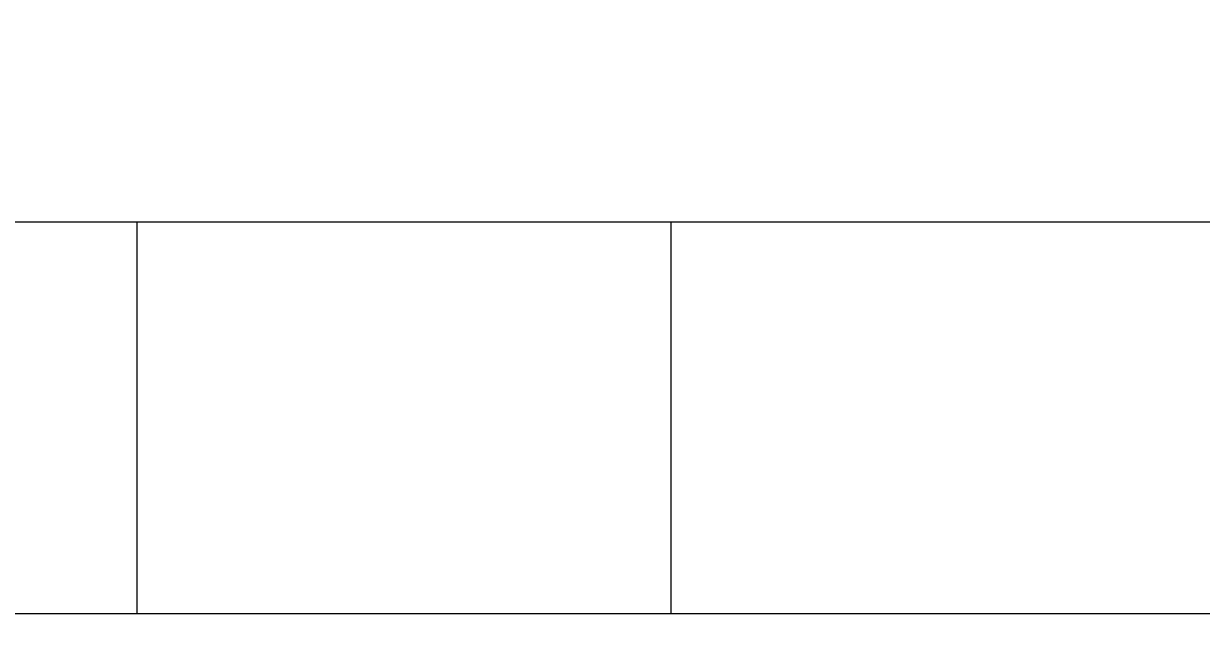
# Model space of a CAD drawing. Extents: x -12260 to 304645, y -29287 to 19916.
# Drawn here: x 38011.2 to 38070, y -5071.7 to -5041.2 of the extents above; entities that cross this region are included whole.
import ezdxf
from ezdxf import colors
from ezdxf.entities.mleader import LeaderData, LeaderLine
from ezdxf.math import Vec2, Vec3

# ---------------------------------------------------------------- set-up
doc = ezdxf.new("R2010")
doc.units = 0
doc.header["$LTSCALE"] = 0.25
doc.linetypes.add('DASHDOT', pattern=[25.4, 12.7, -6.35, 0, -6.35])
for name, color, linetype, lineweight in [('01-First Floor$0$LOADING', 253, 'Continuous', 5), ('01-First Floor$0$NEW Wall', 166, 'Continuous', 5), ('E-LITE-CLNG-CNDT', 6, 'DASHDOT', 35), ('T-DATA-TEXT', 2, 'Continuous', 25)]:
    doc.layers.add(name, color=color, linetype=linetype, lineweight=lineweight)
doc.styles.add('DC_Elc_Romans', font='elc_romans.shx', dxfattribs={"width": 0.7})

# ---------------------------------------------------------------- blocks, each defined once
blk = doc.blocks.new('*X76')
at = {"color": 0}
for p, q in [((5, 3), (5, 3)), ((5, 3), (5, 3)), ((5, 3), (5, 3)), ((5, 3), (5, 3)), ((5, 3), (5, 3)), ((5, 3), (5, 3)), ((5, 3), (5, 3)), ((5, 3), (5, 3)), ((5, 3), (5, 3)), ((5, 3), (5, 3)), ((5, 3), (5, 3)), ((5, 3), (5, 3)), ((5, 3), (5, 3)), ((5, 3), (5, 3)), ((5, 3), (5, 3)), ((5, 3), (5, 3)), ((5, 3), (5, 3)), ((5, 3), (5, 3)), ((5, 3), (5, 3)), ((5, 3), (5, 3)), ((5, 3), (5, 3)), ((5, 3), (5, 3)), ((5, 3), (5, 3)), ((5, 3), (5, 3)), ((5, 3), (5, 3)), ((5, 3), (5, 3)), ((5, 3), (5, 3)), ((5, 3), (5, 3)), ((5, 3), (5, 3)), ((5, 3), (5, 3)), ((5, 3), (5, 3)), ((5, 3), (5, 3)), ((5, 3), (5, 3)), ((5, 3), (5, 3)), ((5, 3), (5, 3)), ((5, 3), (5, 3)), ((5, 3), (5, 3)), ((5, 3), (5, 3)), ((5, 3), (5, 3)), ((5, 3), (5, 3)), ((5, 3), (5, 3)), ((5, 3), (5, 3)), ((5, 3), (5, 3)), ((5, 3), (5, 3)), ((5, 3), (5, 3)), ((5, 3), (5, 3)), ((5, 3), (5, 3)), ((5, 3), (5, 3)), ((5, 3), (5, 3)), ((5, 3), (5, 3)), ((5, 3), (5, 3)), ((5, 3), (5, 3)), ((5, 3), (5, 3)), ((5, 3), (5, 3)), ((5, 3), (5, 3)), ((5, 3), (5, 3)), ((5, 3), (5, 3)), ((5, 3), (5, 3)), ((5, 3), (5, 3)), ((5, 3), (5, 3)), ((5, 3), (5, 3)), ((5, 3), (5, 3)), ((5, 3), (5, 3)), ((5, 3), (5, 3)), ((5, 3), (5, 3)), ((5, 3), (5, 3)), ((6, 3), (5, 3)), ((5, 3), (5, 3)), ((6, 3), (5, 3)), ((5, 3), (5, 3)), ((6, 3), (5, 3)), ((5, 3), (5, 3)), ((6, 3), (5, 3)), ((5, 3), (5, 3)), ((5, 3), (5, 3)), ((5, 3), (5, 3)), ((5, 3), (5, 3)), ((5, 3), (5, 3)), ((5, 3), (5, 3)), ((5, 3), (5, 3)), ((5, 3), (5, 3)), ((5, 3), (5, 3)), ((5, 3), (5, 3)), ((5, 3), (5, 3)), ((5, 3), (5, 3)), ((5, 3), (5, 3)), ((5, 3), (5, 3)), ((5, 3), (5, 3)), ((5, 3), (5, 3)), ((5, 3), (5, 3)), ((5, 3), (5, 3)), ((5, 3), (5, 3)), ((5, 3), (5, 3)), ((5, 3), (5, 3)), ((5, 3), (5, 3)), ((5, 3), (5, 3)), ((6, 3), (6, 3)), ((6, 3), (6, 3)), ((6, 3), (6, 3)), ((6, 3), (6, 3)), ((6, 3), (6, 3)), ((6, 3), (6, 3)), ((6, 3), (6, 3)), ((6, 3), (6, 3)), ((6, 3), (6, 3)), ((6, 3), (6, 3)), ((6, 3), (6, 3)), ((6, 3), (6, 3)), ((6, 3), (6, 3)), ((6, 3), (6, 3)), ((6, 3), (6, 3)), ((6, 3), (6, 3)), ((6, 3), (6, 3)), ((6, 3), (6, 3)), ((6, 3), (6, 3)), ((6, 3), (6, 3)), ((6, 3), (6, 3)), ((6, 3), (6, 3)), ((6, 3), (6, 3)), ((6, 3), (6, 3)), ((6, 3), (6, 3)), ((6, 3), (6, 3)), ((6, 3), (6, 3)), ((6, 3), (6, 3)), ((6, 3), (6, 3)), ((6, 3), (6, 3)), ((6, 3), (6, 3)), ((6, 3), (6, 3)), ((6, 3), (6, 3)), ((6, 3), (6, 3)), ((6, 3), (6, 3)), ((6, 3), (6, 3)), ((6, 3), (6, 3)), ((6, 3), (6, 3)), ((6, 3), (6, 3)), ((6, 3), (6, 3)), ((6, 3), (6, 3)), ((6, 3), (6, 3)), ((6, 3), (6, 3)), ((6, 3), (6, 3)), ((6, 3), (6, 3)), ((6, 3), (6, 3)), ((6, 3), (6, 3)), ((6, 3), (6, 3)), ((6, 3), (6, 3)), ((6, 3), (6, 3)), ((6, 3), (6, 3)), ((6, 3), (6, 3)), ((6, 3), (6, 3)), ((6, 3), (6, 3)), ((6, 3), (6, 3)), ((6, 3), (6, 3)), ((6, 3), (6, 3)), ((6, 3), (6, 3)), ((6, 3), (6, 3)), ((6, 3), (6, 3)), ((6, 3), (6, 3)), ((6, 3), (6, 3)), ((6, 3), (6, 3)), ((6, 3), (6, 3)), ((6, 3), (6, 3)), ((6, 3), (6, 3)), ((6, 3), (6, 3)), ((6, 3), (6, 3)), ((6, 3), (6, 3)), ((6, 3), (6, 3)), ((6, 3), (6, 3)), ((6, 3), (6, 3)), ((6, 3), (6, 3)), ((6, 3), (6, 3)), ((6, 3), (6, 3)), ((6, 3), (6, 3)), ((6, 3), (6, 3)), ((6, 3), (6, 3)), ((6, 3), (6, 3)), ((6, 3), (6, 3)), ((6, 3), (6, 3)), ((6, 3), (6, 3)), ((6, 3), (6, 3)), ((6, 3), (6, 3)), ((6, 3), (6, 3)), ((6, 3), (6, 3)), ((6, 3), (6, 3)), ((6, 3), (6, 3)), ((6, 3), (6, 3)), ((6, 3), (6, 3)), ((6, 3), (6, 3)), ((6, 3), (6, 3)), ((6, 3), (6, 3)), ((6, 3), (6, 3)), ((6, 3), (6, 3)), ((6, 3), (6, 3)), ((6, 3), (6, 3)), ((6, 3), (6, 3)), ((6, 3), (6, 3)), ((6, 3), (6, 3)), ((6, 3), (6, 3)), ((6, 3), (6, 3)), ((6, 3), (6, 3)), ((6, 3), (6, 3)), ((6, 3), (6, 3)), ((6, 3), (6, 3)), ((6, 3), (6, 3)), ((6, 3), (6, 3)), ((6, 3), (6, 3)), ((6, 3), (6, 3)), ((6, 3), (6, 3)), ((6, 3), (6, 3)), ((6, 3), (6, 3)), ((6, 3), (6, 3)), ((6, 3), (6, 3)), ((6, 3), (6, 3)), ((6, 3), (6, 3)), ((6, 3), (6, 3)), ((6, 3), (6, 3)), ((6, 3), (6, 3)), ((6, 3), (6, 3)), ((6, 3), (6, 3)), ((6, 3), (6, 3)), ((6, 3), (6, 3)), ((6, 3), (6, 3)), ((6, 3), (6, 3)), ((6, 3), (6, 3)), ((6, 3), (6, 3)), ((6, 3), (6, 3)), ((6, 3), (6, 3)), ((6, 3), (6, 3)), ((6, 3), (6, 3)), ((6, 3), (6, 3)), ((6, 3), (6, 3)), ((6, 3), (6, 3)), ((6, 3), (6, 3)), ((6, 3), (6, 3)), ((6, 3), (6, 3)), ((6, 3), (6, 3)), ((6, 3), (6, 3)), ((6, 3), (6, 3)), ((6, 3), (6, 3)), ((6, 3), (6, 3)), ((6, 3), (6, 3)), ((6, 3), (6, 3)), ((6, 3), (6, 3)), ((6, 3), (6, 3)), ((6, 3), (6, 3)), ((6, 3), (6, 3)), ((6, 3), (6, 3)), ((6, 3), (6, 3)), ((6, 3), (6, 3)), ((6, 3), (6, 3)), ((6, 3), (6, 3)), ((6, 3), (6, 3)), ((6, 3), (6, 3)), ((6, 3), (6, 3)), ((6, 3), (6, 3)), ((6, 3), (6, 3)), ((6, 3), (6, 3)), ((6, 3), (6, 3)), ((6, 3), (6, 3)), ((6, 3), (6, 3)), ((6, 3), (6, 3)), ((6, 3), (6, 3)), ((6, 3), (6, 3)), ((6, 3), (6, 3)), ((6, 3), (6, 3)), ((6, 3), (6, 3)), ((6, 3), (6, 3)), ((6, 3), (6, 3)), ((6, 3), (6, 3)), ((6, 3), (6, 3)), ((6, 3), (6, 3)), ((6, 3), (6, 3)), ((6, 3), (6, 3)), ((6, 3), (6, 3)), ((6, 3), (6, 3)), ((6, 3), (6, 3)), ((6, 3), (6, 3)), ((6, 3), (6, 3)), ((6, 3), (6, 3)), ((6, 3), (6, 3)), ((6, 3), (6, 3)), ((6, 3), (6, 3)), ((6, 3), (6, 3)), ((6, 3), (6, 3)), ((6, 3), (6, 3)), ((6, 3), (6, 3)), ((6, 3), (6, 3)), ((6, 3), (6, 3)), ((6, 3), (6, 3)), ((6, 3), (6, 3)), ((6, 3), (6, 3)), ((6, 3), (6, 3)), ((6, 3), (6, 3)), ((6, 3), (6, 3)), ((6, 3), (6, 3)), ((6, 3), (6, 3)), ((6, 3), (6, 3)), ((6, 3), (6, 3)), ((6, 3), (6, 3)), ((6, 3), (6, 3)), ((6, 3), (6, 3)), ((6, 3), (5, 3)), ((6, 3), (5, 3)), ((6, 3), (5, 3)), ((6, 3), (5, 3)), ((6, 3), (5, 3)), ((6, 3), (6, 3)), ((6, 3), (6, 3)), ((6, 3), (6, 3)), ((6, 3), (6, 3)), ((6, 3), (6, 3)), ((6, 3), (6, 3)), ((6, 3), (6, 3)), ((6, 3), (6, 3)), ((6, 3), (6, 3)), ((6, 3), (6, 3)), ((6, 3), (6, 3)), ((6, 3), (6, 3)), ((6, 3), (6, 3)), ((6, 3), (6, 3)), ((6, 3), (6, 3)), ((6, 3), (6, 3)), ((6, 3), (6, 3)), ((6, 3), (6, 3)), ((6, 3), (6, 3)), ((6, 3), (6, 3)), ((6, 3), (6, 3)), ((6, 3), (6, 3)), ((6, 3), (6, 3)), ((6, 3), (6, 3)), ((6, 3), (6, 3)), ((6, 3), (6, 3)), ((6, 3), (6, 3)), ((6, 3), (6, 3)), ((6, 3), (6, 3)), ((6, 3), (6, 3)), ((6, 3), (6, 3)), ((6, 3), (6, 3)), ((6, 3), (6, 3)), ((6, 3), (6, 3)), ((6, 3), (6, 3)), ((6, 3), (6, 3)), ((6, 3), (6, 3)), ((6, 3), (6, 3)), ((6, 3), (6, 3)), ((6, 3), (6, 3)), ((6, 3), (6, 3)), ((6, 3), (6, 3)), ((6, 3), (6, 3)), ((6, 3), (6, 3)), ((6, 3), (6, 3)), ((6, 3), (6, 3)), ((6, 3), (6, 3)), ((6, 3), (6, 3)), ((6, 3), (6, 3)), ((6, 3), (6, 3)), ((6, 3), (6, 3)), ((6, 3), (6, 3)), ((6, 3), (6, 3)), ((6, 3), (6, 3)), ((6, 3), (6, 3)), ((6, 3), (6, 3)), ((6, 3), (6, 3)), ((6, 3), (6, 3)), ((6, 3), (6, 3)), ((6, 3), (6, 3)), ((6, 3), (6, 3)), ((6, 3), (6, 3)), ((6, 3), (6, 3)), ((6, 3), (6, 3)), ((6, 3), (6, 3)), ((6, 3), (6, 3)), ((6, 3), (6, 3)), ((6, 3), (6, 3)), ((6, 3), (6, 3)), ((6, 3), (6, 3)), ((6, 3), (6, 3)), ((6, 3), (6, 3)), ((6, 3), (6, 3)), ((6, 3), (6, 3)), ((6, 3), (6, 3)), ((6, 3), (6, 3)), ((6, 3), (6, 3)), ((6, 3), (6, 3)), ((6, 3), (6, 3)), ((6, 3), (6, 3)), ((6, 3), (6, 3)), ((6, 3), (6, 3)), ((6, 3), (6, 3)), ((6, 3), (6, 3)), ((6, 3), (6, 3)), ((6, 3), (6, 3)), ((6, 3), (6, 3)), ((6, 3), (6, 3)), ((6, 3), (6, 3)), ((6, 3), (6, 3)), ((6, 3), (6, 3)), ((6, 3), (6, 3)), ((6, 3), (6, 3)), ((6, 3), (6, 3)), ((6, 3), (6, 3)), ((6, 3), (6, 3)), ((6, 3), (6, 3)), ((6, 3), (6, 3)), ((6, 3), (6, 3)), ((6, 3), (6, 3)), ((6, 3), (6, 3)), ((6, 3), (6, 3)), ((6, 3), (6, 3)), ((6, 3), (6, 3)), ((6, 3), (6, 3)), ((6, 3), (6, 3)), ((6, 3), (6, 3)), ((6, 3), (6, 3)), ((6, 3), (6, 3)), ((6, 3), (6, 3)), ((6, 3), (6, 3)), ((6, 3), (6, 3)), ((6, 3), (6, 3)), ((6, 3), (6, 3)), ((6, 3), (6, 3)), ((6, 3), (6, 3)), ((6, 3), (6, 3)), ((6, 3), (6, 3)), ((6, 3), (6, 3)), ((6, 3), (6, 3)), ((6, 3), (6, 3)), ((6, 3), (6, 3)), ((6, 3), (6, 3)), ((6, 3), (6, 3)), ((6, 3), (6, 3)), ((6, 3), (6, 3)), ((6, 3), (6, 3)), ((6, 3), (6, 3)), ((6, 3), (6, 3)), ((6, 3), (6, 3)), ((6, 3), (6, 3)), ((6, 3), (6, 3)), ((6, 3), (6, 3)), ((6, 3), (6, 3)), ((6, 3), (6, 3)), ((6, 3), (6, 3)), ((6, 3), (6, 3)), ((6, 3), (6, 3)), ((6, 3), (6, 3)), ((6, 3), (6, 3)), ((6, 3), (6, 3)), ((6, 3), (6, 3)), ((6, 3), (6, 3)), ((6, 3), (6, 3)), ((6, 3), (6, 3)), ((6, 3), (6, 3)), ((6, 3), (6, 3)), ((6, 3), (6, 3)), ((6, 3), (6, 3)), ((6, 3), (6, 3)), ((6, 3), (6, 3)), ((6, 3), (6, 3)), ((6, 3), (6, 3)), ((6, 3), (6, 3)), ((6, 3), (6, 3)), ((6, 3), (6, 3)), ((6, 3), (6, 3)), ((6, 3), (6, 3)), ((6, 3), (6, 3)), ((6, 3), (6, 3)), ((6, 3), (6, 3)), ((6, 3), (6, 3)), ((6, 3), (6, 3)), ((6, 3), (6, 3)), ((6, 3), (6, 3)), ((6, 3), (6, 3)), ((6, 3), (6, 3)), ((6, 3), (6, 3)), ((6, 3), (6, 3)), ((6, 3), (6, 3)), ((6, 3), (6, 3)), ((6, 3), (6, 3)), ((6, 3), (6, 3)), ((6, 3), (6, 3)), ((6, 3), (6, 3)), ((6, 3), (6, 3)), ((6, 3), (6, 3)), ((6, 3), (6, 3)), ((6, 3), (6, 3)), ((6, 3), (6, 3)), ((6, 3), (6, 3)), ((6, 3), (6, 3)), ((6, 3), (6, 3)), ((6, 3), (6, 3)), ((6, 3), (6, 3)), ((6, 3), (6, 3)), ((6, 3), (6, 3)), ((6, 3), (6, 3)), ((6, 3), (6, 3)), ((6, 3), (6, 3)), ((6, 3), (6, 3)), ((6, 3), (6, 3)), ((6, 3), (6, 3)), ((6, 3), (6, 3)), ((6, 3), (6, 3)), ((6, 3), (6, 3)), ((6, 3), (6, 3)), ((6, 3), (6, 3)), ((6, 3), (6, 3)), ((6, 3), (6, 3)), ((6, 3), (6, 3)), ((6, 3), (6, 3)), ((6, 3), (6, 3)), ((6, 3), (6, 3)), ((6, 3), (6, 3)), ((6, 3), (6, 3)), ((6, 3), (6, 3)), ((6, 3), (6, 3)), ((6, 3), (6, 3)), ((6, 3), (6, 3)), ((6, 3), (6, 3)), ((6, 3), (6, 3)), ((6, 3), (6, 3)), ((6, 3), (6, 3)), ((6, 3), (6, 3)), ((6, 3), (6, 3)), ((6, 3), (6, 3)), ((6, 3), (6, 3)), ((6, 3), (6, 3)), ((6, 3), (6, 3)), ((6, 3), (6, 3)), ((6, 3), (6, 3)), ((6, 3), (6, 3)), ((6, 3), (6, 3)), ((6, 3), (6, 3)), ((6, 3), (6, 3)), ((6, 3), (6, 3)), ((6, 3), (6, 3)), ((6, 3), (6, 3)), ((6, 3), (6, 3)), ((6, 3), (6, 3)), ((6, 3), (6, 3)), ((6, 3), (6, 3)), ((6, 3), (6, 3)), ((6, 3), (6, 3)), ((6, 3), (6, 3)), ((6, 3), (6, 3)), ((6, 3), (6, 3)), ((6, 3), (6, 3)), ((6, 3), (6, 3)), ((6, 3), (6, 3)), ((6, 3), (6, 3)), ((6, 3), (6, 3)), ((6, 3), (6, 3)), ((6, 3), (6, 3)), ((6, 3), (6, 3)), ((6, 3), (6, 3)), ((6, 3), (6, 3)), ((6, 3), (6, 3)), ((6, 3), (6, 3)), ((6, 3), (6, 3)), ((6, 3), (6, 3)), ((6, 3), (6, 3)), ((6, 3), (6, 3)), ((6, 3), (6, 3)), ((6, 3), (6, 3)), ((6, 3), (6, 3)), ((6, 3), (6, 3)), ((6, 3), (6, 3)), ((6, 3), (6, 3)), ((6, 3), (6, 3)), ((6, 3), (6, 3)), ((6, 3), (6, 3)), ((6, 3), (6, 3)), ((6, 3), (6, 3)), ((6, 3), (6, 3)), ((6, 3), (6, 3)), ((6, 3), (6, 3)), ((6, 3), (6, 3)), ((6, 3), (6, 3)), ((6, 3), (6, 3)), ((6, 3), (6, 3)), ((6, 3), (6, 3)), ((6, 3), (6, 3)), ((6, 3), (6, 3)), ((6, 3), (6, 3)), ((6, 3), (6, 3)), ((6, 3), (6, 3)), ((6, 3), (6, 3)), ((6, 3), (6, 3)), ((6, 3), (6, 3)), ((6, 3), (6, 3)), ((6, 3), (6, 3)), ((6, 3), (6, 3)), ((6, 3), (6, 3)), ((6, 3), (6, 3)), ((6, 3), (6, 3)), ((6, 3), (6, 3)), ((6, 3), (6, 3)), ((6, 3), (6, 3)), ((6, 3), (6, 3)), ((6, 3), (6, 3)), ((6, 3), (6, 3)), ((6, 3), (6, 3)), ((6, 3), (6, 3)), ((6, 3), (6, 3)), ((6, 3), (6, 3)), ((6, 3), (6, 3)), ((6, 3), (6, 3)), ((6, 3), (6, 3)), ((6, 3), (6, 3)), ((6, 3), (6, 3)), ((6, 3), (6, 3)), ((6, 3), (6, 3)), ((6, 3), (6, 3)), ((6, 3), (6, 3)), ((6, 3), (6, 3)), ((6, 3), (6, 3)), ((6, 3), (6, 3)), ((6, 3), (6, 3)), ((6, 3), (6, 3)), ((6, 3), (6, 3)), ((6, 3), (6, 3)), ((6, 3), (6, 3)), ((6, 3), (6, 3)), ((6, 3), (6, 3)), ((6, 3), (6, 3))]:
    blk.add_line(p, q, dxfattribs=at)
blk = doc.blocks.new('*X77')
at = {"color": 0}
for p, q in [((13, 1), (13, 1)), ((13, 1), (13, 1)), ((13, 1), (13, 1)), ((13, 1), (13, 1)), ((13, 1), (13, 1)), ((13, 1), (13, 1)), ((13, 1), (13, 1)), ((13, 1), (13, 1)), ((13, 1), (13, 1)), ((13, 1), (13, 1)), ((13, 1), (13, 1)), ((13, 1), (13, 1)), ((13, 1), (13, 1)), ((13, 1), (13, 1)), ((13, 1), (13, 1)), ((13, 1), (14, 1)), ((13, 1), (14, 1)), ((13, 1), (14, 1)), ((13, 1), (13, 1)), ((13, 1), (13, 1)), ((13, 1), (13, 1)), ((13, 1), (13, 1)), ((13, 1), (13, 1)), ((13, 1), (13, 1)), ((13, 1), (13, 1)), ((13, 1), (13, 1)), ((13, 1), (13, 1)), ((13, 1), (13, 1)), ((13, 1), (13, 1)), ((13, 1), (13, 1)), ((13, 1), (13, 1)), ((13, 1), (13, 1)), ((13, 1), (13, 1)), ((13, 1), (13, 1)), ((13, 1), (13, 1)), ((13, 1), (13, 1)), ((13, 1), (13, 1)), ((13, 1), (13, 1)), ((13, 1), (13, 1)), ((13, 1), (13, 1)), ((13, 1), (13, 1)), ((13, 1), (13, 1)), ((13, 1), (13, 1)), ((13, 1), (13, 1)), ((13, 1), (13, 1)), ((13, 1), (13, 1)), ((13, 1), (13, 1)), ((13, 1), (13, 1)), ((13, 1), (13, 1)), ((13, 1), (13, 1)), ((13, 1), (13, 1)), ((13, 1), (13, 1)), ((13, 1), (13, 1)), ((13, 1), (13, 1)), ((13, 1), (13, 1)), ((13, 1), (13, 1)), ((13, 1), (13, 1)), ((13, 1), (13, 1)), ((13, 1), (13, 1)), ((13, 1), (13, 1)), ((13, 1), (13, 1)), ((13, 1), (13, 1)), ((13, 1), (13, 1)), ((13, 1), (13, 1)), ((13, 1), (13, 1)), ((13, 1), (13, 1)), ((13, 1), (13, 1)), ((13, 1), (13, 1)), ((13, 1), (13, 1)), ((13, 1), (13, 1)), ((13, 1), (13, 1)), ((13, 1), (13, 1)), ((13, 1), (13, 1)), ((13, 1), (13, 1)), ((13, 1), (13, 1)), ((13, 1), (13, 1)), ((13, 1), (13, 1)), ((13, 1), (13, 1)), ((13, 1), (13, 1)), ((13, 1), (13, 1)), ((13, 1), (13, 1)), ((13, 1), (13, 1)), ((13, 1), (13, 1)), ((13, 1), (13, 1)), ((13, 1), (13, 1)), ((13, 1), (13, 1)), ((13, 1), (13, 1)), ((13, 1), (13, 1)), ((13, 1), (13, 1)), ((13, 1), (13, 1)), ((13, 1), (13, 1)), ((13, 1), (13, 1)), ((13, 1), (13, 1)), ((13, 1), (13, 1)), ((13, 1), (13, 1)), ((13, 1), (13, 1)), ((13, 1), (13, 1)), ((13, 1), (13, 1)), ((13, 1), (13, 1)), ((13, 1), (13, 1)), ((13, 1), (13, 1)), ((13, 1), (13, 1)), ((13, 1), (13, 1)), ((13, 1), (13, 1)), ((13, 1), (13, 1)), ((13, 1), (13, 1)), ((13, 1), (13, 1)), ((13, 1), (13, 1)), ((13, 1), (13, 1)), ((13, 1), (13, 1)), ((13, 1), (13, 1)), ((13, 1), (13, 1)), ((13, 1), (13, 1)), ((13, 1), (13, 1)), ((13, 1), (13, 1)), ((13, 1), (13, 1)), ((13, 1), (13, 1)), ((13, 1), (13, 1)), ((13, 1), (13, 1)), ((13, 1), (13, 1)), ((13, 1), (13, 1)), ((13, 1), (13, 1)), ((13, 1), (13, 1)), ((13, 1), (14, 1)), ((13, 0), (13, 0)), ((13, 0), (13, 0)), ((13, 0), (13, 0)), ((13, 0), (13, 0)), ((13, 0), (13, 0)), ((13, 0), (13, 0)), ((13, 0), (13, 0)), ((13, 0), (13, 0)), ((13, 0), (13, 0)), ((13, 0), (13, 0)), ((13, 0), (13, 0)), ((13, 0), (13, 0)), ((13, 0), (13, 0)), ((13, 0), (13, 0)), ((13, 0), (13, 0)), ((13, 0), (13, 0)), ((13, 0), (13, 0)), ((13, 0), (13, 0)), ((13, 0), (13, 0)), ((13, 0), (13, 0)), ((13, 0), (13, 0)), ((13, 0), (13, 0)), ((13, 0), (13, 0)), ((13, 0), (13, 0)), ((13, 0), (13, 0)), ((13, 0), (13, 0)), ((13, 0), (13, 0)), ((13, 0), (13, 0)), ((13, 0), (13, 0)), ((13, 0), (13, 0)), ((13, 0), (13, 0)), ((13, 0), (13, 0)), ((13, 0), (13, 0)), ((13, 0), (13, 0)), ((13, 0), (13, 0)), ((13, 0), (13, 0)), ((13, 0), (13, 0)), ((13, 0), (13, 0)), ((13, 0), (13, 0)), ((13, 0), (13, 0)), ((13, 0), (13, 0)), ((13, 0), (13, 0)), ((13, 0), (13, 0)), ((13, 0), (13, 0)), ((13, 0), (13, 0)), ((13, 0), (13, 0)), ((13, 0), (13, 0)), ((13, 0), (13, 0)), ((13, 0), (14, 0)), ((13, 0), (14, 0)), ((13, 0), (13, 0)), ((13, 0), (14, 0)), ((14, 1), (14, 1)), ((14, 1), (14, 1)), ((14, 1), (14, 1)), ((14, 1), (14, 1)), ((14, 1), (14, 1)), ((14, 1), (14, 1)), ((14, 1), (14, 1)), ((14, 1), (14, 1)), ((14, 1), (14, 1)), ((14, 1), (14, 1)), ((14, 1), (14, 1)), ((14, 1), (14, 1)), ((14, 1), (14, 1)), ((14, 1), (14, 1)), ((14, 1), (14, 1)), ((14, 1), (14, 1)), ((14, 1), (14, 1)), ((14, 1), (14, 1)), ((14, 1), (14, 1)), ((14, 1), (14, 1)), ((14, 1), (14, 1)), ((14, 1), (14, 1)), ((14, 1), (14, 1)), ((14, 1), (14, 1)), ((14, 1), (14, 1)), ((14, 1), (14, 1)), ((14, 1), (14, 1)), ((14, 1), (14, 1)), ((14, 1), (14, 1)), ((14, 1), (14, 1)), ((14, 1), (14, 1)), ((14, 1), (14, 1)), ((14, 1), (14, 1)), ((14, 1), (14, 1)), ((14, 1), (14, 1)), ((14, 1), (14, 1)), ((14, 1), (14, 1)), ((14, 1), (14, 1)), ((14, 1), (14, 1)), ((14, 1), (14, 1)), ((14, 1), (14, 1)), ((14, 1), (14, 1)), ((14, 1), (14, 1)), ((14, 1), (14, 1)), ((14, 1), (14, 1)), ((14, 1), (14, 1)), ((14, 1), (14, 1)), ((14, 1), (14, 1)), ((14, 1), (14, 1)), ((14, 1), (14, 1)), ((14, 1), (14, 1)), ((14, 1), (14, 1)), ((14, 1), (14, 1)), ((14, 1), (14, 1)), ((14, 1), (14, 1)), ((14, 1), (14, 1)), ((14, 1), (14, 1)), ((14, 1), (14, 1)), ((14, 1), (14, 1)), ((14, 1), (14, 1)), ((14, 1), (14, 1)), ((14, 1), (14, 1)), ((14, 1), (14, 1)), ((14, 1), (14, 1)), ((14, 1), (14, 1)), ((14, 1), (14, 1)), ((14, 1), (14, 1)), ((14, 1), (14, 1)), ((14, 1), (14, 1)), ((14, 1), (14, 1)), ((14, 1), (14, 1)), ((14, 1), (14, 1)), ((14, 1), (14, 1)), ((14, 1), (14, 1)), ((14, 1), (14, 1)), ((14, 1), (14, 1)), ((14, 1), (14, 1)), ((14, 1), (14, 1)), ((14, 1), (14, 1)), ((14, 1), (14, 1)), ((14, 1), (14, 1)), ((14, 1), (14, 1)), ((14, 1), (14, 1)), ((14, 1), (14, 1)), ((14, 1), (14, 1)), ((14, 1), (14, 1)), ((14, 1), (14, 1)), ((14, 1), (14, 1)), ((14, 1), (14, 1)), ((14, 1), (14, 1)), ((14, 1), (14, 1)), ((14, 1), (14, 1)), ((14, 1), (14, 1)), ((14, 1), (14, 1)), ((14, 0), (14, 0)), ((14, 0), (14, 0)), ((14, 0), (14, 0)), ((14, 0), (14, 0)), ((14, 0), (14, 0)), ((14, 0), (14, 0)), ((14, 0), (14, 0)), ((14, 0), (14, 0)), ((14, 0), (14, 0)), ((14, 0), (14, 0)), ((14, 0), (14, 0)), ((14, 0), (14, 0)), ((14, 0), (14, 0)), ((14, 0), (14, 0)), ((14, 0), (14, 0)), ((14, 0), (14, 0)), ((14, 0), (14, 0)), ((14, 0), (14, 0)), ((14, 0), (14, 0)), ((14, 0), (14, 0)), ((14, 0), (14, 0)), ((14, 0), (14, 0)), ((14, 0), (14, 0)), ((14, 0), (14, 0)), ((14, 0), (14, 0)), ((14, 0), (14, 0)), ((14, 0), (14, 0)), ((14, 0), (14, 0)), ((14, 0), (14, 0)), ((14, 0), (14, 0)), ((14, 0), (14, 0)), ((14, 0), (14, 0)), ((14, 0), (14, 0)), ((14, 0), (14, 0)), ((14, 0), (14, 0)), ((14, 0), (14, 0)), ((14, 0), (14, 0)), ((14, 0), (14, 0)), ((14, 0), (14, 0)), ((14, 0), (14, 0)), ((14, 0), (14, 0)), ((14, 0), (14, 0)), ((14, 0), (14, 0)), ((14, 0), (14, 0)), ((14, 0), (14, 0)), ((14, 0), (14, 0)), ((14, 0), (14, 0)), ((14, 0), (14, 0)), ((13, 0), (13, 0)), ((13, 0), (14, 0)), ((13, 0), (13, 0)), ((13, 0), (14, 0)), ((13, 0), (13, 0)), ((13, 0), (14, 0)), ((13, 0), (13, 0)), ((13, 0), (13, 0)), ((13, 0), (13, 0)), ((13, 0), (13, 0)), ((13, 0), (14, 0)), ((13, 0), (13, 0)), ((13, 0), (14, 0)), ((13, 0), (13, 0)), ((13, 0), (14, 0)), ((13, 0), (13, 0)), ((13, 0), (14, 0)), ((13, 0), (13, 0)), ((13, 0), (14, 0)), ((13, 0), (13, 0)), ((13, 0), (14, 0)), ((13, 0), (13, 0)), ((13, 0), (14, 0)), ((13, 0), (13, 0)), ((13, 0), (13, 0)), ((13, 0), (13, 0)), ((13, 0), (14, 0)), ((13, 0), (13, 0)), ((13, 0), (14, 0)), ((13, 0), (13, 0)), ((13, 0), (14, 0)), ((13, 0), (13, 0)), ((13, 0), (14, 0)), ((13, 0), (13, 0)), ((13, 0), (13, 0)), ((13, 0), (13, 0)), ((13, 0), (13, 0)), ((13, 0), (13, 0)), ((13, 0), (13, 0)), ((13, 0), (13, 0)), ((13, 0), (13, 0)), ((13, 0), (13, 0)), ((13, 0), (13, 0)), ((13, 0), (13, 0)), ((13, 0), (13, 0)), ((13, 0), (13, 0)), ((13, 0), (13, 0)), ((13, 0), (13, 0)), ((13, 0), (13, 0)), ((13, 0), (13, 0)), ((13, 0), (13, 0)), ((13, 0), (13, 0)), ((13, 0), (13, 0)), ((13, 0), (13, 0)), ((13, 0), (13, 0)), ((13, 0), (13, 0)), ((13, 0), (13, 0)), ((13, 0), (13, 0)), ((13, 0), (13, 0)), ((13, 0), (13, 0)), ((13, 0), (13, 0)), ((13, 0), (13, 0)), ((13, 0), (13, 0)), ((13, 0), (13, 0)), ((13, -1), (13, -1)), ((13, -1), (13, -1)), ((13, -1), (13, -1)), ((13, -1), (13, -1)), ((13, -1), (13, -1)), ((13, -1), (14, -1)), ((13, -1), (13, -1)), ((14, 0), (14, 0)), ((14, 0), (14, 0)), ((14, 0), (14, 0)), ((14, 0), (14, 0)), ((14, 0), (14, 0)), ((14, 0), (14, 0)), ((14, 0), (14, 0)), ((14, 0), (14, 0)), ((14, 0), (14, 0)), ((14, 0), (14, 0)), ((14, 0), (14, 0)), ((14, 0), (14, 0)), ((14, 0), (14, 0)), ((14, 0), (14, 0)), ((14, 0), (14, 0)), ((13, 0), (14, 0)), ((14, 0), (14, 0)), ((14, 0), (14, 0)), ((14, 0), (14, 0)), ((14, 0), (14, 0)), ((14, 0), (14, 0)), ((14, 0), (14, 0)), ((14, 0), (14, 0)), ((14, 0), (14, 0)), ((14, 0), (14, 0)), ((14, 0), (14, 0)), ((14, 0), (14, 0)), ((14, 0), (14, 0)), ((14, 0), (14, 0)), ((14, 0), (14, 0)), ((14, 0), (14, 0)), ((14, 0), (14, 0)), ((14, 0), (14, 0)), ((14, 0), (14, 0)), ((14, 0), (14, 0)), ((14, 0), (14, 0)), ((14, 0), (14, 0)), ((14, 0), (14, 0)), ((14, 0), (14, 0)), ((14, 0), (14, 0)), ((14, 0), (14, 0)), ((14, 0), (14, 0)), ((14, 0), (14, 0)), ((14, 0), (14, 0)), ((14, 0), (14, 0)), ((14, 0), (14, 0)), ((14, 0), (14, 0)), ((14, 0), (14, 0)), ((14, 0), (14, 0)), ((14, 0), (14, 0)), ((14, -1), (14, -1)), ((14, -1), (14, -1)), ((14, -1), (14, -1)), ((14, -1), (14, -1)), ((14, -1), (14, -1))]:
    blk.add_line(p, q, dxfattribs=at)
blk = doc.blocks.new('01-First Floor$0$GF21018-P')
at = {"color": 0}
for p, q in [((0.220494, 0.475631), (0.220494, 0.067498)), ((0.240011, 0.322592), (0.240011, 0.140001)), ((0.220494, 0.293723), (0.240011, 0.293723)), ((0.220494, 0.267085), (0.240011, 0.267085))]:
    blk.add_line(p, q, dxfattribs=at)
for points in [[(0.240011, 0.293723), (0.240011, 0.293723), (0.240011, 0.293723), (0.240011, 0.293723), (0.240011, 0.293723), (0.240011, 0.293723), (0.240011, 0.293723), (0.240011, 0.293723), (0.240011, 0.293723), (0.240011, 0.293723), (0.240011, 0.293723), (0.240011, 0.293723), (0.240011, 0.293723), (0.240011, 0.293723), (0.240011, 0.293723), (0.240011, 0.293723), (0.240011, 0.293723), (0.240011, 0.293723), (0.240011, 0.293723), (0.240011, 0.293723), (0.240011, 0.293723), (0.240011, 0.293723), (0.240011, 0.293723), (0.240011, 0.293723), (0.240011, 0.293723), (0.240011, 0.293723), (0.240011, 0.293723), (0.240011, 0.293723), (0.240011, 0.293723), (0.240011, 0.293723), (0.240011, 0.293723), (0.240011, 0.293723), (0.240011, 0.293723), (0.240011, 0.293723), (0.240011, 0.293723), (0.240011, 0.293723), (0.240011, 0.293723), (0.240011, 0.293723), (0.240011, 0.293723), (0.240011, 0.293723), (0.240011, 0.293723), (0.240011, 0.293723), (0.240011, 0.293723), (0.240011, 0.293723), (0.240011, 0.293723), (0.240011, 0.293723), (0.240011, 0.293723), (0.240011, 0.293723), (0.240011, 0.293723), (0.240011, 0.293723), (0.240011, 0.293723), (0.240011, 0.293723), (0.240011, 0.293723), (0.240011, 0.293723), (0.240011, 0.293723), (0.240011, 0.293723), (0.240011, 0.293723), (0.240011, 0.293723), (0.240011, 0.293723), (0.240011, 0.293723), (0.240011, 0.293723), (0.240011, 0.293723), (0.240011, 0.293723), (0.240011, 0.293723), (0.240011, 0.293723), (0.240011, 0.293723), (0.240011, 0.293723), (0.240011, 0.293723), (0.240011, 0.293723), (0.240011, 0.293723), (0.240011, 0.293723), (0.240011, 0.293723), (0.240011, 0.293723), (0.240011, 0.293723), (0.240011, 0.293723), (0.240011, 0.293723), (0.240011, 0.293723), (0.240011, 0.293723), (0.240011, 0.293723), (0.240011, 0.293723), (0.240011, 0.293723), (0.240011, 0.293723), (0.240011, 0.293723), (0.240011, 0.293723), (0.240011, 0.293723), (0.240011, 0.293723), (0.240011, 0.293723), (0.240011, 0.293723), (0.240011, 0.293723), (0.240011, 0.293723), (0.240011, 0.293723), (0.240011, 0.293723), (0.240011, 0.293723), (0.240011, 0.293723), (0.240011, 0.293723), (0.240011, 0.293723), (0.240011, 0.293723), (0.240011, 0.293723), (0.240011, 0.293723), (0.240011, 0.293723), (0.240011, 0.293723), (0.240011, 0.293723), (0.240011, 0.293723), (0.240011, 0.293723), (0.240011, 0.293723), (0.240011, 0.293723), (0.240011, 0.293723), (0.240011, 0.293723), (0.240011, 0.293723), (0.240011, 0.293723), (0.240011, 0.293723), (0.240011, 0.293723), (0.240011, 0.293723), (0.240011, 0.293723), (0.240011, 0.293723), (0.240011, 0.293723), (0.240011, 0.293723), (0.240011, 0.293723), (0.240011, 0.293723), (0.240011, 0.293723), (0.240011, 0.293723), (0.240011, 0.293723), (0.240011, 0.293723), (0.240011, 0.293723), (0.240011, 0.293723), (0.240011, 0.293723), (0.240011, 0.293723), (0.240011, 0.293723), (0.240011, 0.293723), (0.240011, 0.293723), (0.240011, 0.293723), (0.240011, 0.293723), (0.240011, 0.293723), (0.240011, 0.293723), (0.240011, 0.293723), (0.240011, 0.293723), (0.240011, 0.293723), (0.240011, 0.293723), (0.240011, 0.293723), (0.240011, 0.293723), (0.240011, 0.293723), (0.240011, 0.293723), (0.240011, 0.293723), (0.240011, 0.293723), (0.240011, 0.293723), (0.240011, 0.293723), (0.240011, 0.293723), (0.240011, 0.293723), (0.240011, 0.293723), (0.240011, 0.293723), (0.240011, 0.293723), (0.240011, 0.293723), (0.240011, 0.293723), (0.240011, 0.293723), (0.240011, 0.293723), (0.240011, 0.293723), (0.240011, 0.293723), (0.240011, 0.293723), (0.240011, 0.293723), (0.240011, 0.293723), (0.240011, 0.293723), (0.240011, 0.293723), (0.240011, 0.293723), (0.240011, 0.293723), (0.240011, 0.293723), (0.240011, 0.293723), (0.240011, 0.293723), (0.240011, 0.293723), (0.240011, 0.293723), (0.240011, 0.293723), (0.240011, 0.293723), (0.240011, 0.293723), (0.240011, 0.293723), (0.240011, 0.293723), (0.240011, 0.293723), (0.240011, 0.293723), (0.240011, 0.293723), (0.240011, 0.293723), (0.240011, 0.293723), (0.240011, 0.293723), (0.240011, 0.293723), (0.240011, 0.293723), (0.240011, 0.293723), (0.240011, 0.293723), (0.240011, 0.293723), (0.240011, 0.293723), (0.240011, 0.293723), (0.240011, 0.293723), (0.240011, 0.293723), (0.240011, 0.293723), (0.240011, 0.293723), (0.240011, 0.293723), (0.240011, 0.293723), (0.240011, 0.293723), (0.240011, 0.293723), (0.240011, 0.293723), (0.240011, 0.293723), (0.240011, 0.293723), (0.240011, 0.293723), (0.240011, 0.293723), (0.240011, 0.293723), (0.240011, 0.293723), (0.240011, 0.293723), (0.240011, 0.293723), (0.240011, 0.293723), (0.240011, 0.293723), (0.240011, 0.293723), (0.240011, 0.293723), (0.240011, 0.293723), (0.240011, 0.293723), (0.240011, 0.293723), (0.240011, 0.293723), (0.240011, 0.293723), (0.240011, 0.293723), (0.240011, 0.293723), (0.240011, 0.293723), (0.240011, 0.293723), (0.240011, 0.293723), (0.240011, 0.293723), (0.240011, 0.293723), (0.240011, 0.293723), (0.240011, 0.293723), (0.240011, 0.293723), (0.240011, 0.293723), (0.240011, 0.293723), (0.240011, 0.293723), (0.240011, 0.293723), (0.240011, 0.293723), (0.240011, 0.293723), (0.240011, 0.293723), (0.240011, 0.293723), (0.240011, 0.293723), (0.240011, 0.293723), (0.240011, 0.293723), (0.240011, 0.293723), (0.240011, 0.293723), (0.240011, 0.293723), (0.240011, 0.293723), (0.240011, 0.293723), (0.240011, 0.293723), (0.240011, 0.293723), (0.240011, 0.293723), (0.240011, 0.293723), (0.240011, 0.293723), (0.240011, 0.293723), (0.240011, 0.293723), (0.240011, 0.293723), (0.240011, 0.293723), (0.240011, 0.293723), (0.240011, 0.293723), (0.240011, 0.293723), (0.240011, 0.293723), (0.240011, 0.293723), (0.240011, 0.293723), (0.240011, 0.293723), (0.240011, 0.293723), (0.240011, 0.293723), (0.240011, 0.293723), (0.240011, 0.293723), (0.240011, 0.293723), (0.240011, 0.293723), (0.240011, 0.293723), (0.240011, 0.293723), (0.240011, 0.293723), (0.240011, 0.293723), (0.240011, 0.293723), (0.240011, 0.293723), (0.240011, 0.293723), (0.240011, 0.293723), (0.240011, 0.293723), (0.240011, 0.293723), (0.240011, 0.293723), (0.240011, 0.293723), (0.240011, 0.293723), (0.240011, 0.293723), (0.240011, 0.293723), (0.240011, 0.293723)], [(0.240011, 0.293723), (0.240011, 0.293723), (0.240011, 0.293723), (0.240011, 0.293723), (0.240011, 0.293723), (0.240011, 0.293723), (0.240011, 0.293723), (0.240011, 0.293723), (0.240011, 0.293723), (0.240011, 0.293723), (0.240011, 0.293723), (0.240011, 0.293723), (0.240011, 0.293723), (0.240011, 0.293723), (0.240011, 0.293723), (0.240011, 0.293723), (0.240011, 0.293723), (0.240011, 0.293723), (0.240011, 0.293723), (0.240011, 0.293723), (0.240011, 0.293723), (0.240011, 0.293723), (0.240011, 0.293723), (0.240011, 0.293723), (0.240011, 0.293723), (0.240011, 0.293723), (0.240011, 0.293723), (0.240011, 0.293723), (0.240011, 0.293723), (0.240011, 0.293723), (0.240011, 0.293723), (0.240011, 0.293723), (0.240011, 0.293723), (0.240011, 0.293723), (0.240011, 0.293723), (0.240011, 0.293723), (0.240011, 0.293723), (0.240011, 0.293723), (0.240011, 0.293723), (0.240011, 0.293723), (0.240011, 0.293723), (0.240011, 0.293723), (0.240011, 0.293723), (0.240011, 0.293723), (0.240011, 0.293723), (0.240011, 0.293723), (0.240011, 0.293723), (0.240011, 0.293723), (0.240011, 0.293723), (0.240011, 0.293723), (0.240011, 0.293723), (0.240011, 0.293723), (0.240011, 0.293723), (0.240011, 0.293723), (0.240011, 0.293723), (0.240011, 0.293723), (0.240011, 0.293723), (0.240011, 0.293723), (0.240011, 0.293723), (0.240011, 0.293723), (0.240011, 0.293723), (0.240011, 0.293723), (0.240011, 0.293723), (0.240011, 0.293723), (0.240011, 0.293723), (0.240011, 0.293723), (0.240011, 0.293723), (0.240011, 0.293723), (0.240011, 0.293723), (0.240011, 0.293723), (0.240011, 0.293723), (0.240011, 0.293723), (0.240011, 0.293723), (0.240011, 0.293723), (0.240011, 0.293723), (0.240011, 0.293723), (0.240011, 0.293723), (0.240011, 0.293723), (0.240011, 0.293723), (0.240011, 0.293723), (0.240011, 0.293723), (0.240011, 0.293723), (0.240011, 0.293723), (0.240011, 0.293723), (0.240011, 0.293723), (0.240011, 0.293723), (0.240011, 0.293723), (0.240011, 0.293723), (0.240011, 0.293723), (0.240011, 0.293723), (0.240011, 0.293723), (0.240011, 0.293723), (0.240011, 0.293723), (0.240011, 0.293723), (0.240011, 0.293723), (0.240011, 0.293723), (0.240011, 0.293723), (0.240011, 0.293723), (0.240011, 0.293723), (0.240011, 0.293723), (0.240011, 0.293723), (0.240011, 0.293723), (0.240011, 0.293723), (0.240011, 0.293723), (0.240011, 0.293723), (0.240011, 0.293723), (0.240011, 0.293723), (0.240011, 0.293723), (0.240011, 0.293723), (0.240011, 0.293723), (0.240011, 0.293723), (0.240011, 0.293723), (0.240011, 0.293723), (0.240011, 0.293723), (0.240011, 0.293723), (0.240011, 0.293723), (0.240011, 0.293723), (0.240011, 0.293723), (0.240011, 0.293723), (0.240011, 0.293723), (0.240011, 0.293723), (0.240011, 0.293723), (0.240011, 0.293723), (0.240011, 0.293723), (0.240011, 0.293723), (0.240011, 0.293723), (0.240011, 0.293723), (0.240011, 0.293723), (0.240011, 0.293723), (0.240011, 0.293723), (0.240011, 0.293723), (0.240011, 0.293723), (0.240011, 0.293723), (0.240011, 0.293723), (0.240011, 0.293723), (0.240011, 0.293723), (0.240011, 0.293723), (0.240011, 0.293723), (0.240011, 0.293723), (0.240011, 0.293723), (0.240011, 0.293723), (0.240011, 0.293723), (0.240011, 0.293723), (0.240011, 0.293723), (0.240011, 0.293723), (0.240011, 0.293723), (0.240011, 0.293723), (0.240011, 0.293723), (0.240011, 0.293723), (0.240011, 0.293723), (0.240011, 0.293723), (0.240011, 0.293723), (0.240011, 0.293723), (0.240011, 0.293723), (0.240011, 0.293723), (0.240011, 0.293723), (0.240011, 0.293723), (0.240011, 0.293723), (0.240011, 0.293723), (0.240011, 0.293723), (0.240011, 0.293723), (0.240011, 0.293723), (0.240011, 0.293723), (0.240011, 0.293723), (0.240011, 0.293723), (0.240011, 0.293723), (0.240011, 0.293723), (0.240011, 0.293723), (0.240011, 0.293723), (0.240011, 0.293723), (0.240011, 0.293723), (0.240011, 0.293723), (0.240011, 0.293723), (0.240011, 0.293723), (0.240011, 0.293723), (0.240011, 0.293723), (0.240011, 0.293723), (0.240011, 0.293723), (0.240011, 0.293723), (0.240011, 0.293723), (0.240011, 0.293723), (0.240011, 0.293723), (0.240011, 0.293723), (0.240011, 0.293723), (0.240011, 0.293723), (0.240011, 0.293723), (0.240011, 0.293723), (0.240011, 0.293723), (0.240011, 0.293723), (0.240011, 0.293723), (0.240011, 0.293723), (0.240011, 0.293723), (0.240011, 0.293723), (0.240011, 0.293723), (0.240011, 0.293723), (0.240011, 0.293723), (0.240011, 0.293723), (0.240011, 0.293723), (0.240011, 0.293723), (0.240011, 0.293723), (0.240011, 0.293723), (0.240011, 0.293723), (0.240011, 0.293723), (0.240011, 0.293723), (0.240011, 0.293723), (0.240011, 0.293723), (0.240011, 0.293723), (0.240011, 0.293723), (0.240011, 0.293723), (0.240011, 0.293723), (0.240011, 0.293723), (0.240011, 0.293723), (0.240011, 0.293723), (0.240011, 0.293723), (0.240011, 0.293723), (0.240011, 0.293723), (0.240011, 0.293723), (0.240011, 0.293723), (0.240011, 0.293723)], [(0.240011, 0.293723), (0.240011, 0.293723), (0.240011, 0.293723), (0.240011, 0.293723), (0.240011, 0.293723), (0.240011, 0.293723), (0.240011, 0.293723), (0.240011, 0.293723), (0.240011, 0.293723), (0.240011, 0.293723), (0.240011, 0.293723), (0.240011, 0.293723), (0.240011, 0.293723), (0.240011, 0.293723), (0.240011, 0.293723), (0.240011, 0.293723), (0.240011, 0.293723), (0.240011, 0.293723), (0.240011, 0.293723), (0.240011, 0.293723), (0.240011, 0.293723), (0.240011, 0.293723), (0.240011, 0.293723), (0.240011, 0.293723), (0.240011, 0.293723), (0.240011, 0.293723), (0.240011, 0.293723), (0.240011, 0.293723), (0.240011, 0.293723), (0.240011, 0.293723), (0.240011, 0.293723), (0.240011, 0.293723), (0.240011, 0.293723), (0.240011, 0.293723), (0.240011, 0.293723), (0.240011, 0.293723), (0.240011, 0.293723), (0.240011, 0.293723), (0.240011, 0.293723), (0.240011, 0.293723), (0.240011, 0.293723), (0.240011, 0.293723), (0.240011, 0.293723), (0.240011, 0.293723), (0.240011, 0.293723), (0.240011, 0.293723), (0.240011, 0.293723), (0.240011, 0.293723), (0.240011, 0.293723), (0.240011, 0.293723), (0.240011, 0.293723), (0.240011, 0.293723), (0.240011, 0.293723), (0.240011, 0.293723), (0.240011, 0.293723), (0.240011, 0.293723), (0.240011, 0.293723), (0.240011, 0.293723), (0.240011, 0.293723), (0.240011, 0.293723), (0.240011, 0.293723), (0.240011, 0.293723), (0.240011, 0.293723), (0.240011, 0.293723), (0.240011, 0.293723), (0.240011, 0.293723), (0.240011, 0.293723), (0.240011, 0.293723), (0.240011, 0.293723), (0.240011, 0.293723), (0.240011, 0.293723), (0.240011, 0.293723), (0.240011, 0.293723), (0.240011, 0.293723), (0.240011, 0.293723), (0.240011, 0.293723), (0.240011, 0.293723), (0.240011, 0.293723), (0.240011, 0.293723), (0.240011, 0.293723), (0.240011, 0.293723), (0.240011, 0.293723), (0.240011, 0.293723), (0.240011, 0.293723), (0.240011, 0.293723), (0.240011, 0.293723), (0.240011, 0.293723), (0.240011, 0.293723), (0.240011, 0.293723), (0.240011, 0.293723), (0.240011, 0.293723), (0.240011, 0.293723), (0.240011, 0.293723), (0.240011, 0.293723), (0.240011, 0.293723), (0.240011, 0.293723), (0.240011, 0.293723), (0.240011, 0.293723), (0.240011, 0.293723), (0.240011, 0.293723), (0.240011, 0.293723), (0.240011, 0.293723), (0.240011, 0.293723), (0.240011, 0.293723), (0.240011, 0.293723), (0.240011, 0.293723), (0.240011, 0.293723), (0.240011, 0.293723), (0.240011, 0.293723), (0.240011, 0.293723), (0.240011, 0.293723), (0.240011, 0.293723), (0.240011, 0.293723), (0.240011, 0.293723), (0.240011, 0.293723), (0.240011, 0.293723), (0.240011, 0.293723), (0.240011, 0.293723), (0.240011, 0.293723), (0.240011, 0.293723), (0.240011, 0.293723), (0.240011, 0.293723), (0.240011, 0.293723), (0.240011, 0.293723), (0.240011, 0.293723), (0.240011, 0.293723), (0.240011, 0.293723), (0.240011, 0.293723), (0.240011, 0.293723), (0.240011, 0.293723), (0.240011, 0.293723), (0.240011, 0.293723), (0.240011, 0.293723), (0.240011, 0.293723), (0.240011, 0.293723), (0.240011, 0.293723), (0.240011, 0.293723), (0.240011, 0.293723), (0.240011, 0.293723), (0.240011, 0.293723), (0.240011, 0.293723), (0.240011, 0.293723), (0.240011, 0.293723), (0.240011, 0.293723), (0.240011, 0.293723), (0.240011, 0.293723), (0.240011, 0.293723), (0.240011, 0.293723), (0.240011, 0.293723), (0.240011, 0.293723), (0.240011, 0.293723), (0.240011, 0.293723), (0.240011, 0.293723), (0.240011, 0.293723), (0.240011, 0.293723), (0.240011, 0.293723), (0.240011, 0.293723), (0.240011, 0.293723), (0.240011, 0.293723), (0.240011, 0.293723), (0.240011, 0.293723), (0.240011, 0.293723), (0.240011, 0.293723), (0.240011, 0.293723), (0.240011, 0.293723), (0.240011, 0.293723), (0.240011, 0.293723), (0.240011, 0.293723), (0.240011, 0.293723), (0.240011, 0.293723), (0.240011, 0.293723), (0.240011, 0.293723), (0.240011, 0.293723), (0.240011, 0.293723), (0.240011, 0.293723), (0.240011, 0.293723), (0.240011, 0.293723), (0.240011, 0.293723), (0.240011, 0.293723), (0.240011, 0.293723), (0.240011, 0.293723), (0.240011, 0.293723), (0.240011, 0.293723), (0.240011, 0.293723), (0.240011, 0.293723), (0.240011, 0.293723), (0.240011, 0.293723), (0.240011, 0.293723), (0.240011, 0.293723), (0.240011, 0.293723), (0.240011, 0.293723), (0.240011, 0.293723), (0.240011, 0.293723), (0.240011, 0.293723), (0.240011, 0.293723), (0.240011, 0.293723), (0.240011, 0.293723), (0.240011, 0.293723), (0.240011, 0.293723), (0.240011, 0.293723), (0.240011, 0.293723), (0.240011, 0.293723), (0.240011, 0.293723), (0.240011, 0.293723), (0.240011, 0.293723), (0.240011, 0.293723), (0.240011, 0.293723), (0.240011, 0.293723), (0.240011, 0.293723), (0.240011, 0.293723), (0.240011, 0.293723), (0.240011, 0.293723), (0.240011, 0.293723), (0.240011, 0.293723)]]:
    blk.add_lwpolyline(points, close=True, dxfattribs=at)
at = {"layer": '01-First Floor$0$NEW Wall', "color": 0, "linetype": 'Continuous'}
for points in [[(0.240011, 0.293723), (0.240011, 0.293723), (0.240011, 0.293723), (0.240011, 0.293723), (0.240011, 0.293723), (0.240011, 0.293723), (0.240011, 0.293723), (0.240011, 0.293723)], [(0.240011, 0.293723), (0.240011, 0.293723), (0.240011, 0.293723), (0.240011, 0.293723), (0.240011, 0.293723), (0.240011, 0.293723), (0.240011, 0.293723)], [(0.240011, 0.293723), (0.240011, 0.293723), (0.240011, 0.293723), (0.240011, 0.293723), (0.240011, 0.293723), (0.240011, 0.293723), (0.240011, 0.293723), (0.240011, 0.293723), (0.240011, 0.293723)], [(0.240011, 0.293723), (0.240011, 0.293723), (0.240011, 0.293723), (0.240011, 0.293723), (0.240011, 0.293723), (0.240011, 0.293723), (0.240011, 0.293723), (0.240011, 0.293723), (0.240011, 0.293723), (0.240011, 0.293723)], [(0.240011, 0.293723), (0.240011, 0.293723), (0.240011, 0.293723), (0.240011, 0.293723), (0.240011, 0.293723), (0.240011, 0.293723), (0.240011, 0.293723), (0.240011, 0.293723), (0.240011, 0.293723), (0.240011, 0.293723), (0.240011, 0.293723), (0.240011, 0.293723), (0.240011, 0.293723), (0.240011, 0.293723), (0.240011, 0.293723)], [(0.240011, 0.293723), (0.240011, 0.293723), (0.240011, 0.293723), (0.240011, 0.293723), (0.240011, 0.293723), (0.240011, 0.293723), (0.240011, 0.293723), (0.240011, 0.293723), (0.240011, 0.293723), (0.240011, 0.293723)], [(0.240011, 0.293723), (0.240011, 0.293723), (0.240011, 0.293723), (0.240011, 0.293723), (0.240011, 0.293723), (0.240011, 0.293723), (0.240011, 0.293723), (0.240011, 0.293723), (0.240011, 0.293723), (0.240011, 0.293723)], [(0.240011, 0.293723), (0.240011, 0.293723), (0.240011, 0.293723), (0.240011, 0.293723), (0.240011, 0.293723), (0.240011, 0.293723), (0.240011, 0.293723), (0.240011, 0.293723), (0.240011, 0.293723), (0.240011, 0.293723)], [(0.240011, 0.293723), (0.240011, 0.293723), (0.240011, 0.293723), (0.240011, 0.293723), (0.240011, 0.293723), (0.240011, 0.293723), (0.240011, 0.293723), (0.240011, 0.293723), (0.240011, 0.293723), (0.240011, 0.293723), (0.240011, 0.293723), (0.240011, 0.293723), (0.240011, 0.293723), (0.240011, 0.293723), (0.240011, 0.293723), (0.240011, 0.293723), (0.240011, 0.293723), (0.240011, 0.293723)], [(0.240011, 0.293723), (0.240011, 0.293723), (0.240011, 0.293723), (0.240011, 0.293723), (0.240011, 0.293723), (0.240011, 0.293723), (0.240011, 0.293723), (0.240011, 0.293723), (0.240011, 0.293723), (0.240011, 0.293723), (0.240011, 0.293723), (0.240011, 0.293723)], [(0.240011, 0.293723), (0.240011, 0.293723), (0.240011, 0.293723), (0.240011, 0.293723), (0.240011, 0.293723), (0.240011, 0.293723), (0.240011, 0.293723)], [(0.240011, 0.293723), (0.240011, 0.293723), (0.240011, 0.293723), (0.240011, 0.293723), (0.240011, 0.293723), (0.240011, 0.293723), (0.240011, 0.293723), (0.240011, 0.293723), (0.240011, 0.293723), (0.240011, 0.293723), (0.240011, 0.293723), (0.240011, 0.293723), (0.240011, 0.293723), (0.240011, 0.293723), (0.240011, 0.293723), (0.240011, 0.293723), (0.240011, 0.293723), (0.240011, 0.293723), (0.240011, 0.293723), (0.240011, 0.293723), (0.240011, 0.293723), (0.240011, 0.293723), (0.240011, 0.293723), (0.240011, 0.293723), (0.240011, 0.293723), (0.240011, 0.293723), (0.240011, 0.293723), (0.240011, 0.293723), (0.240011, 0.293723), (0.240011, 0.293723), (0.240011, 0.293723), (0.240011, 0.293723), (0.240011, 0.293723), (0.240011, 0.293723), (0.240011, 0.293723), (0.240011, 0.293723), (0.240011, 0.293723), (0.240011, 0.293723), (0.240011, 0.293723), (0.240011, 0.293723), (0.240011, 0.293723), (0.240011, 0.293723), (0.240011, 0.293723), (0.240011, 0.293723), (0.240011, 0.293723), (0.240011, 0.293723), (0.240011, 0.293723), (0.240011, 0.293723), (0.240011, 0.293723), (0.240011, 0.293723), (0.240011, 0.293723), (0.240011, 0.293723), (0.240011, 0.293723), (0.240011, 0.293723), (0.240011, 0.293723), (0.240011, 0.293723), (0.240011, 0.293723), (0.240011, 0.293723), (0.240011, 0.293723), (0.240011, 0.293723), (0.240011, 0.293723), (0.240011, 0.293723), (0.240011, 0.293723), (0.240011, 0.293723), (0.240011, 0.293723), (0.240011, 0.293723), (0.240011, 0.293723), (0.240011, 0.293723), (0.240011, 0.293723), (0.240011, 0.293723), (0.240011, 0.293723), (0.240011, 0.293723), (0.240011, 0.293723), (0.240011, 0.293723), (0.240011, 0.293723), (0.240011, 0.293723), (0.240011, 0.293723), (0.240011, 0.293723), (0.240011, 0.293723), (0.240011, 0.293723), (0.240011, 0.293723), (0.240011, 0.293723), (0.240011, 0.293723), (0.240011, 0.293723), (0.240011, 0.293723), (0.240011, 0.293723), (0.240011, 0.293723), (0.240011, 0.293723), (0.240011, 0.293723), (0.240011, 0.293723), (0.240011, 0.293723), (0.240011, 0.293723), (0.240011, 0.293723), (0.240011, 0.293723), (0.240011, 0.293723), (0.240011, 0.293723), (0.240011, 0.293723), (0.240011, 0.293723), (0.240011, 0.293723), (0.240011, 0.293723), (0.240011, 0.293723), (0.240011, 0.293723), (0.240011, 0.293723), (0.240011, 0.293723), (0.240011, 0.293723), (0.240011, 0.293723), (0.240011, 0.293723), (0.240011, 0.293723), (0.240011, 0.293723), (0.240011, 0.293723), (0.240011, 0.293723)], [(0.240011, 0.293723), (0.240011, 0.293723), (0.240011, 0.293723), (0.240011, 0.293723), (0.240011, 0.293723), (0.240011, 0.293723), (0.240011, 0.293723), (0.240011, 0.293723), (0.240011, 0.293723), (0.240011, 0.293723), (0.240011, 0.293723), (0.240011, 0.293723), (0.240011, 0.293723), (0.240011, 0.293723), (0.240011, 0.293723), (0.240011, 0.293723), (0.240011, 0.293723)], [(0.240011, 0.293723), (0.240011, 0.293723), (0.240011, 0.293723), (0.240011, 0.293723), (0.240011, 0.293723), (0.240011, 0.293723), (0.240011, 0.293723), (0.240011, 0.293723), (0.240011, 0.293723), (0.240011, 0.293723), (0.240011, 0.293723), (0.240011, 0.293723), (0.240011, 0.293723), (0.240011, 0.293723), (0.240011, 0.293723), (0.240011, 0.293723), (0.240011, 0.293723), (0.240011, 0.293723), (0.240011, 0.293723), (0.240011, 0.293723), (0.240011, 0.293723), (0.240011, 0.293723), (0.240011, 0.293723), (0.240011, 0.293723), (0.240011, 0.293723), (0.240011, 0.293723), (0.240011, 0.293723), (0.240011, 0.293723), (0.240011, 0.293723), (0.240011, 0.293723), (0.240011, 0.293723), (0.240011, 0.293723), (0.240011, 0.293723), (0.240011, 0.293723), (0.240011, 0.293723), (0.240011, 0.293723), (0.240011, 0.293723), (0.240011, 0.293723), (0.240011, 0.293723), (0.240011, 0.293723), (0.240011, 0.293723), (0.240011, 0.293723), (0.240011, 0.293723), (0.240011, 0.293723), (0.240011, 0.293723), (0.240011, 0.293723), (0.240011, 0.293723), (0.240011, 0.293723), (0.240011, 0.293723), (0.240011, 0.293723), (0.240011, 0.293723), (0.240011, 0.293723), (0.240011, 0.293723), (0.240011, 0.293723), (0.240011, 0.293723), (0.240011, 0.293723), (0.240011, 0.293723), (0.240011, 0.293723), (0.240011, 0.293723), (0.240011, 0.293723), (0.240011, 0.293723), (0.240011, 0.293723), (0.240011, 0.293723), (0.240011, 0.293723), (0.240011, 0.293723), (0.240011, 0.293723), (0.240011, 0.293723), (0.240011, 0.293723), (0.240011, 0.293723), (0.240011, 0.293723), (0.240011, 0.293723), (0.240011, 0.293723), (0.240011, 0.293723), (0.240011, 0.293723), (0.240011, 0.293723), (0.240011, 0.293723), (0.240011, 0.293723), (0.240011, 0.293723), (0.240011, 0.293723), (0.240011, 0.293723), (0.240011, 0.293723), (0.240011, 0.293723), (0.240011, 0.293723), (0.240011, 0.293723), (0.240011, 0.293723), (0.240011, 0.293723), (0.240011, 0.293723), (0.240011, 0.293723), (0.240011, 0.293723)], [(0.240011, 0.293723), (0.240011, 0.293723), (0.240011, 0.293723), (0.240011, 0.293723), (0.240011, 0.293723), (0.240011, 0.293723), (0.240011, 0.293723), (0.240011, 0.293723), (0.240011, 0.293723), (0.240011, 0.293723), (0.240011, 0.293723), (0.240011, 0.293723), (0.240011, 0.293723), (0.240011, 0.293723), (0.240011, 0.293723), (0.240011, 0.293723), (0.240011, 0.293723), (0.240011, 0.293723), (0.240011, 0.293723), (0.240011, 0.293723), (0.240011, 0.293723), (0.240011, 0.293723), (0.240011, 0.293723), (0.240011, 0.293723), (0.240011, 0.293723), (0.240011, 0.293723), (0.240011, 0.293723), (0.240011, 0.293723), (0.240011, 0.293723), (0.240011, 0.293723), (0.240011, 0.293723), (0.240011, 0.293723), (0.240011, 0.293723), (0.240011, 0.293723), (0.240011, 0.293723), (0.240011, 0.293723), (0.240011, 0.293723), (0.240011, 0.293723), (0.240011, 0.293723), (0.240011, 0.293723), (0.240011, 0.293723), (0.240011, 0.293723), (0.240011, 0.293723), (0.240011, 0.293723), (0.240011, 0.293723), (0.240011, 0.293723), (0.240011, 0.293723), (0.240011, 0.293723), (0.240011, 0.293723), (0.240011, 0.293723), (0.240011, 0.293723), (0.240011, 0.293723), (0.240011, 0.293723), (0.240011, 0.293723)]]:
    blk.add_lwpolyline(points, dxfattribs=at)
at = {"color": 0}
for name, xscale, yscale, zscale in [('*X76', 8.59375e-11, 8.59375e-11, 8.59375e-11), ('*X77', 5.5e-11, 5.5e-11, 5.5e-11)]:
    blk.add_blockref(name, (0.240011, 0.293723), dxfattribs=dict(at, xscale=xscale, yscale=yscale, zscale=zscale))
blk = doc.blocks.new('01-First Floor')
at = {"layer": '01-First Floor$0$LOADING', "extrusion": (7.77426e-06, -2.24021e-05, 1), "xscale": 1000, "yscale": 1000, "zscale": 1000, "rotation": 89.99858924494788}
blk.add_blockref('01-First Floor$0$GF21018-P', (38310.614, -5291.065, 0.304), dxfattribs=at)
blk = doc.blocks.new('DC_Arrow-ArrowEllipse')
at = {"color": 0}
blk.add_ellipse((0, 0), major_axis=(0.4, 0), ratio=0.4, dxfattribs=at)
at = {"color": 0, "ltscale": 0.5}
blk.add_solid([(-1.4, 0.16667), (-0.4, 0), (-1.4, -0.16667)], dxfattribs=at)

msp = doc.modelspace()

# ---------------------------------------------------------------- block references
at = {"layer": 'E-LITE-CLNG-CNDT'}
msp.add_blockref('01-First Floor', (0, 0), dxfattribs=at)

# ---------------------------------------------------------------- leaders
at = {"layer": 'T-DATA-TEXT'}
ml = msp.add_multileader_mtext('Standard', dxfattribs=at)
ml.set_content('LINE 6 TO SOUND RACK\\PIN DATA ROOM  ', color=256, style='DC_Elc_Romans')
ml.set_leader_properties(color=45)
ml.set_arrow_properties(name='DC_Arrow-ArrowEllipse')
ml.build(insert=Vec2(0, 0))
ml.multileader.update_dxf_attribs({"dogleg_length": 2, "arrow_head_size": 200, "scale": 100})
ctx = ml.context
ctx.base_point, ctx.scale, ctx.char_height, ctx.arrow_head_size, ctx.landing_gap_size, ctx.plane_origin = Vec3(506.204, -4605.162), 100, 200, 200, 200, Vec3(14018.862, -846.074)
notes = []
notes.append((ctx, [(1, (1, 1, 0), (3686.204, -4605.162), (-1, 0), 200, [(0, [(4115.949, -5627.242)], 0, [])])]))
ctx.mtext.insert, ctx.mtext.width, ctx.mtext.flow_direction = Vec3(706.204, -4505.162), 2820.29515, 5
for ctx, leaders in notes:
    for number, flags, end, landing, length, lines in leaders:
        leader = LeaderData()
        leader.index, (leader.has_last_leader_line, leader.has_dogleg_vector, leader.attachment_direction) = number, flags
        leader.last_leader_point, leader.dogleg_vector, leader.dogleg_length = Vec3(end), Vec3(landing), length
        for number, points, colour, breaks in lines:
            line = LeaderLine()
            line.index, line.vertices, line.color, line.breaks = number, Vec3.list(points), colors.encode_raw_color(colour), breaks
            leader.lines.append(line)
        ctx.leaders.append(leader)

doc.saveas('drawing.dxf')
